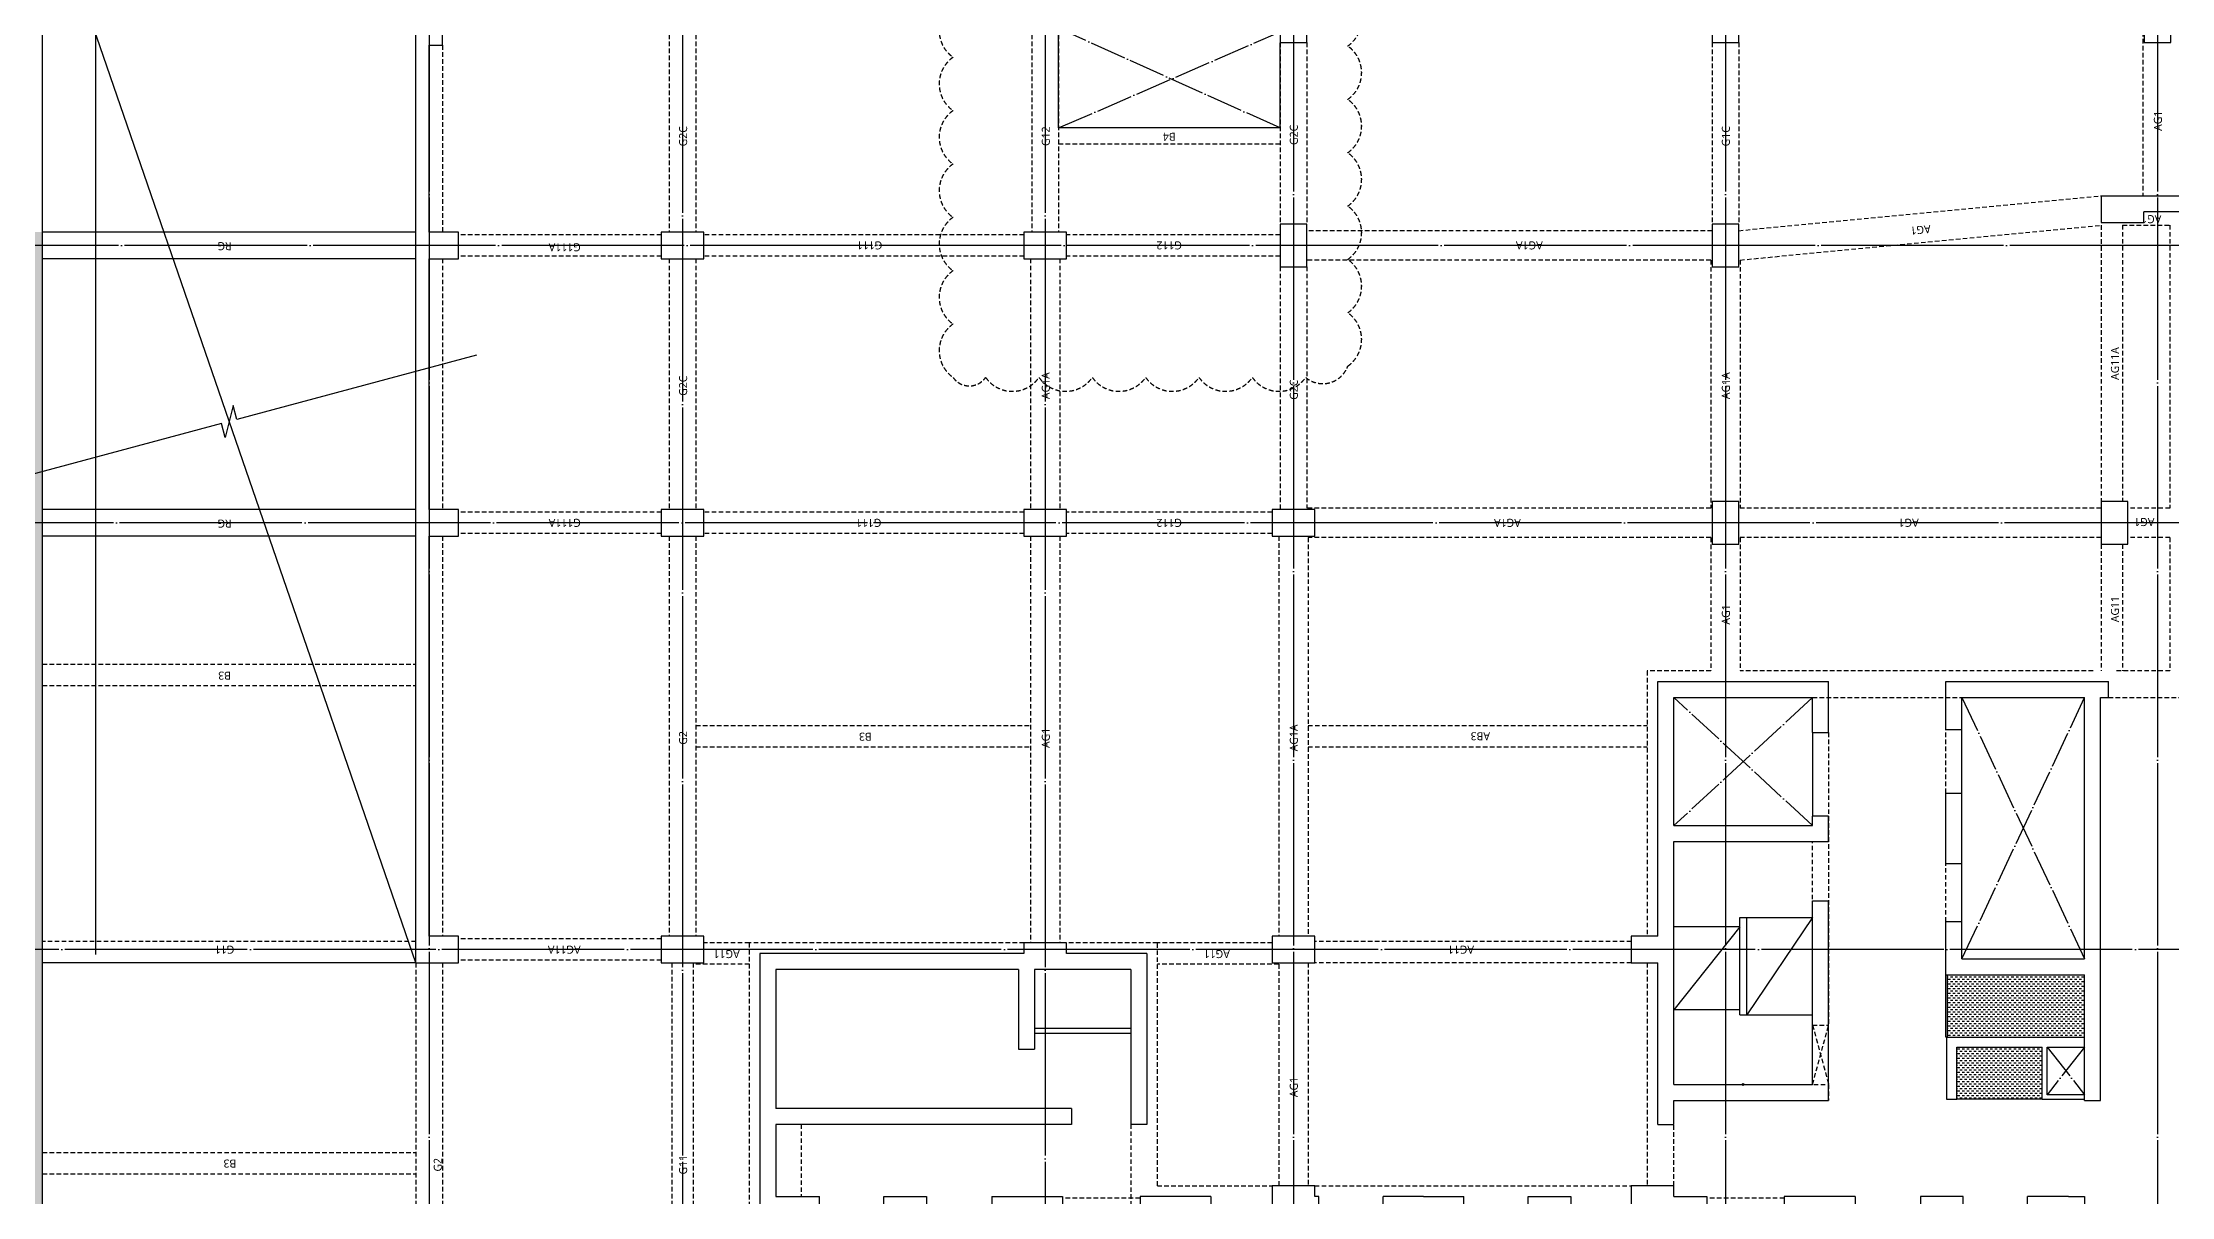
# Model space of a CAD drawing. Header units: millimetres. Extents: x 317501 to 2277231, y -321722 to 1186893.
# Drawn here: x 2014554 to 2054466, y -91573 to -69948 of the extents above; entities that cross this region are included whole.
import ezdxf
from ezdxf.enums import TextEntityAlignment as Align

# ---------------------------------------------------------------- set-up
doc = ezdxf.new("R2010")
doc.units = ezdxf.units.MM
doc.header["$LTSCALE"] = 57
for name, pattern in [('XS-지하주차장$0$CEN', [62, 60, -1, 0, -1]), ('XS-지하주차장$0$DDOT', [14, 12, -1, 0, -1]), ('XS-지하주차장$0$HID', [2.3, 1.5, -0.8])]:
    doc.linetypes.add(name, pattern=pattern)
for name, color, linetype in [('254', 254, 'Continuous'), ('LEADER', 7, 'Continuous'), ('XS-지하주차장$0$AWG', 5, 'XS-지하주차장$0$HID'), ('XS-지하주차장$0$B', 9, 'XS-지하주차장$0$HID'), ('XS-지하주차장$0$BEAM', 6, 'XS-지하주차장$0$HID'), ('XS-지하주차장$0$CEN-P', 14, 'XS-지하주차장$0$CEN'), ('XS-지하주차장$0$COL', 2, 'Continuous'), ('XS-지하주차장$0$DA', 7, 'XS-지하주차장$0$HID'), ('XS-지하주차장$0$DASH', 8, 'Continuous'), ('XS-지하주차장$0$EL7', 7, 'Continuous'), ('XS-지하주차장$0$FP-CORE', 8, 'Continuous'), ('XS-지하주차장$0$G', 4, 'XS-지하주차장$0$HID'), ('XS-지하주차장$0$OPEN', 9, 'XS-지하주차장$0$DDOT'), ('XS-지하주차장$0$RAMP', 7, 'Continuous'), ('XS-지하주차장$0$STEEL', 9, 'Continuous'), ('XS-지하주차장$0$W1', 2, 'Continuous'), ('XS-지하주차장$0$W1-H', 11, 'XS-지하주차장$0$HID'), ('XS-지하주차장$0$W2', 9, 'Continuous'), ('XS-지하주차장$0$WG', 6, 'XS-지하주차장$0$HID')]:
    doc.layers.add(name, color=color, linetype=linetype)
for name, color, linetype, plot in [('XS-지하주차장$0$0106', 3, 'XS-지하주차장$0$HID', False), ('XS-지하주차장$0$B-TEXT', 7, 'Continuous', False), ('XS-지하주차장$0$DEFPOINT', 144, 'Continuous', False), ('XS-지하주차장$0$G-TEXT', 3, 'Continuous', False), ('XS-지하주차장$0$PD', 145, 'XS-지하주차장$0$HID', False)]:
    doc.layers.add(name, color=color, linetype=linetype, plot=plot)
doc.styles.add('XS-지하주차장$0$맑은 고딕', font='malgun.ttf')
doc.styles.add('XS-지하주차장$0$맑은고딕', font='malgun.ttf')

# ---------------------------------------------------------------- blocks, each defined once
blk = doc.blocks.new('XS-지하주차장$0$B2-W')
at = {"layer": 'XS-지하주차장$0$W1-H'}
for p, q in [((25700, 106210), (25700, 105410)), ((25700, 106210), (51600, 106210)), ((26200, 105410), (26200, 105960)), ((26200, 105960), (33700, 105960)), ((33700, 105960), (33700, 105410)), ((34200, 105410), (34200, 105960)), ((34200, 105960), (38900, 105960)), ((38900, 105960), (38900, 105410)), ((39400, 105960), (42900, 105960)), ((39400, 105410), (39400, 105960)), ((42900, 105960), (42900, 105710)), ((25700, 105410), (26200, 105410)), ((33700, 105410), (34200, 105410)), ((38900, 105410), (39400, 105410)), ((42900, 105710), (43700, 105710)), ((26200, 101610), (25700, 101610)), ((25700, 101610), (25700, 100810)), ((26200, 100810), (26200, 101610)), ((34200, 101610), (33700, 101610)), ((33700, 101610), (33700, 100810)), ((34200, 100810), (34200, 101610)), ((39400, 101610), (38900, 101610)), ((38900, 101610), (38900, 100810)), ((39400, 100810), (39400, 101610)), ((25700, 100810), (26200, 100810)), ((33700, 100810), (34200, 100810)), ((38900, 100810), (39400, 100810)), ((25875, 99760), (12400, 99760)), ((22675, 99460), (21325, 99460)), ((22675, 93920), (22675, 99460)), ((22975, 93920), (22975, 99460)), ((25575, 99460), (22975, 99460)), ((25575, 94910), (25575, 99460)), ((25875, 94810), (25875, 99760)), ((25575, 94910), (24085, 94910)), ((24085, 94910), (24085, 94610)), ((25575, 94610), (24085, 94610)), ((25575, 92810), (25575, 94610)), ((26075, 94810), (25875, 94810)), ((26075, 94010), (26075, 94810)), ((34200, 94810), (33700, 94810)), ((33700, 94810), (33700, 94010)), ((34200, 94010), (34200, 94810)), ((39400, 94810), (38900, 94810)), ((38900, 94810), (38900, 94010)), ((39400, 94010), (39400, 94810)), ((22975, 93920), (22675, 93920)), ((25875, 92510), (25875, 94010)), ((25875, 94010), (26075, 94010)), ((33700, 94010), (34200, 94010)), ((38900, 94010), (39400, 94010)), ((25575, 92810), (22675, 92810)), ((22675, 92510), (22675, 92810)), ((25875, 92510), (22675, 92510)), ((21525, 90160), (21025, 90160)), ((21525, 89360), (21525, 90160)), ((26200, 90160), (25700, 90160)), ((25700, 90160), (25700, 89360)), ((26200, 89360), (26200, 90160)), ((34200, 90160), (33700, 90160)), ((33700, 90160), (33700, 89360)), ((34200, 89360), (34200, 90160)), ((38750, 90010), (38750, 89510)), ((39550, 90010), (38750, 90010)), ((39550, 89510), (39550, 90010)), ((38750, 89510), (39550, 89510)), ((21325, 89360), (21525, 89360)), ((25700, 89360), (26200, 89360)), ((33700, 89360), (34200, 89360)), ((21525, 83425), (21025, 83425)), ((21525, 82625), (21525, 83425)), ((26200, 83425), (25700, 83425)), ((25700, 83425), (25700, 82925)), ((26200, 82925), (26200, 83425)), ((21325, 82625), (21525, 82625)), ((22675, 82925), (22675, 82625)), ((22675, 82925), (25700, 82925)), ((22675, 82625), (23125, 82625)), ((23125, 82625), (23125, 79725)), ((23425, 82625), (27975, 82625)), ((23425, 82625), (23425, 79725)), ((26200, 82925), (30975, 82925)), ((27975, 82625), (27975, 80025)), ((28275, 82625), (30675, 82625)), ((28275, 82625), (28275, 80025)), ((30675, 82625), (30675, 80025)), ((30975, 82925), (30975, 79725)), ((33550, 81910), (33550, 81410)), ((34350, 81910), (33550, 81910)), ((34350, 81410), (34350, 81910)), ((38750, 81910), (38750, 81410)), ((39550, 81910), (38750, 81910)), ((39550, 81410), (39550, 81910)), ((33550, 81410), (34350, 81410)), ((38750, 81410), (39550, 81410)), ((24535, 80025), (27975, 80025)), ((24535, 80025), (24535, 79725)), ((28275, 80025), (28450, 80025)), ((28450, 79725), (28450, 80025)), ((30020, 80025), (30675, 80025)), ((30020, 80025), (30020, 79725)), ((23425, 79725), (23125, 79725)), ((28450, 79725), (24535, 79725)), ((27975, 79725), (28450, 79725)), ((30020, 79725), (30975, 79725)), ((25475, 77525), (25475, 74925)), ((25475, 77525), (26475, 77525)), ((26475, 77525), (26475, 77225)), ((27565, 77525), (28885, 77525)), ((27565, 77525), (27565, 77225)), ((28885, 77525), (28885, 77225)), ((30075, 77525), (30975, 77525)), ((30075, 77525), (30075, 77225)), ((30975, 77525), (30975, 74475)), ((25775, 77225), (25775, 74925)), ((25775, 77225), (26475, 77225)), ((27565, 77225), (28885, 77225)), ((30075, 77225), (30675, 77225)), ((30675, 77225), (30675, 74925)), ((23125, 74925), (23125, 74625)), ((23125, 74925), (25475, 74925)), ((25775, 74925), (30675, 74925)), ((23125, 74625), (30675, 74625)), ((30675, 74625), (30675, 74475)), ((30675, 74475), (30975, 74475)), ((33550, 74615), (33550, 74115)), ((34350, 74615), (33550, 74615)), ((34350, 74115), (34350, 74615)), ((40080, 74615), (39580, 74615)), ((39580, 74615), (39580, 73815)), ((40080, 74615), (40080, 63700)), ((33550, 74115), (34350, 74115)), ((39580, 73815), (39780, 73815)), ((39780, 73125), (39780, 73815))]:
    blk.add_line(p, q, dxfattribs=at)
blk = doc.blocks.new('XS-지하주차장$0$B1-2')
at = {"layer": 'XS-지하주차장$0$DASH'}
h = blk.add_hatch(dxfattribs=at)
h.set_pattern_fill('DASH', color=256, scale=350, angle=180, style=0)
h.set_pattern_definition([(2e-15, (-357891.64, 9798.91), (43.75, 43.75), [43.75, -43.75])])
h.paths.add_polyline_path([(22265, 13075), (24835, 13075), (24835, 11910), (22265, 11910)])
h = blk.add_hatch(dxfattribs=at)
h.set_pattern_fill('DASH', color=256, scale=350, angle=180, style=0)
h.set_pattern_definition([(2e-15, (-357891.64, 8753.91), (43.75, 43.75), [43.75, -43.75])])
h.paths.add_polyline_path([(22440, 11720), (24040, 11720), (24040, 10755), (22440, 10755)])
blk.add_line((22440, 10755), (24040, 10755), dxfattribs=at)
at = {"layer": 'XS-지하주차장$0$DEFPOINT', "color": 1}
for p, q in [((18460, 11025), (18410, 11025)), ((18435, 11000), (18435, 11050))]:
    blk.add_line(p, q, dxfattribs=at)
at = {"layer": 'XS-지하주차장$0$EL7'}
for p, q in [((19735, 17620), (19735, 16050)), ((22535, 16485), (22535, 17675)), ((22535, 14075), (22535, 15165))]:
    blk.add_line(p, q, dxfattribs=at)
at = {"layer": 'XS-지하주차장$0$FP-CORE'}
for p, q in [((18368, 13980), (17135, 13980)), ((18368, 13980), (17135, 12420)), ((18368, 14150), (19735, 14150)), ((18368, 12330), (18368, 14150)), ((18503, 12330), (18503, 14150)), ((19735, 14150), (18503, 12330)), ((18365, 12420), (17135, 12420)), ((18368, 12330), (19735, 12330))]:
    blk.add_line(p, q, dxfattribs=at)
at = {"layer": 'XS-지하주차장$0$OPEN'}
for p, q in [((19735, 15875), (17135, 18275)), ((19735, 18275), (17135, 15875)), ((22535, 13375), (24835, 18275)), ((22535, 18275), (24835, 13375)), ((24130, 11720), (24835, 10830)), ((24835, 11720), (24130, 10830))]:
    blk.add_line(p, q, dxfattribs=at)
at = {"layer": 'XS-지하주차장$0$PD'}
for p, q in [((29485, 27380), (29485, 26785)), ((29485, 26785), (31130, 26785)), ((26665, 19805), (26665, 21355)), ((29485, 14375), (31130, 14375)), ((29485, 13965), (29485, 14375)), ((29485, 13715), (29485, 13305)), ((29485, 13305), (31130, 13305)), ((770, 10275), (770, 8925)), ((7125, 8895), (5675, 8895)), ((19205, 8895), (17755, 8895)), ((26665, 6325), (26665, 7875)), ((300, 6275), (1495, 6275)), ((1495, 6275), (1495, 5765)), ((12315, 6275), (11305, 6275)), ((11305, 6275), (11305, 5765)), ((12565, 6275), (13575, 6275)), ((13575, 6275), (13575, 5765)), ((24535, 6275), (23385, 6275)), ((23385, 6275), (23385, 5765)), ((300, 5765), (1495, 5765)), ((12315, 5765), (11305, 5765)), ((12565, 5765), (13575, 5765)), ((24535, 5765), (23385, 5765)), ((29485, 895), (31130, 895)), ((29485, 300), (29485, 895))]:
    blk.add_line(p, q, dxfattribs=at)
at = {"layer": 'XS-지하주차장$0$STEEL'}
for p, q in [((22235, 11910), (22235, 13075)), ((22265, 11910), (22265, 13075)), ((22265, 11910), (22235, 11910))]:
    blk.add_line(p, q, dxfattribs=at)
at = {"layer": 'XS-지하주차장$0$W1'}
for p, q in [((25145, 27680), (36060, 27680)), ((36060, 27680), (36060, 27380)), ((26635, 27380), (25945, 27380)), ((26635, 27380), (26635, 26565)), ((26935, 27380), (26935, 26565)), ((26935, 27380), (31130, 27380)), ((31130, 27380), (31130, 24200)), ((31380, 27380), (31380, 24200)), ((31380, 27380), (34475, 27380)), ((34475, 27380), (34475, 26080)), ((34775, 27380), (34775, 26700)), ((34775, 27380), (36060, 27380)), ((26935, 26565), (26635, 26565)), ((34775, 26080), (34475, 26080)), ((34775, 26200), (34775, 26080)), ((26935, 25055), (26635, 25055)), ((26635, 25055), (26635, 24255)), ((26935, 25055), (26935, 24255)), ((27635, 24450), (28465, 24450)), ((27635, 24450), (27635, 24200)), ((28465, 24450), (28465, 24200)), ((33775, 24450), (32240, 24450)), ((32240, 24450), (32240, 24200)), ((33775, 24450), (33775, 24200)), ((34475, 24570), (34475, 24170)), ((34775, 24570), (34475, 24570)), ((34775, 24570), (34775, 24170)), ((26635, 24255), (26935, 24255)), ((27635, 24200), (28465, 24200)), ((31380, 24200), (31130, 24200)), ((33775, 24200), (32240, 24200)), ((34775, 24170), (34475, 24170)), ((26635, 23035), (26935, 23035)), ((26635, 23035), (26635, 21355)), ((26935, 23035), (26935, 21655)), ((34475, 22060), (34475, 20705)), ((34775, 22060), (34475, 22060)), ((34775, 22060), (34775, 21800)), ((26935, 21655), (28095, 21655)), ((28095, 21655), (28095, 20705)), ((26635, 21355), (27795, 21355)), ((27795, 21355), (27795, 20580)), ((34775, 21300), (34775, 20705)), ((27795, 19805), (27795, 20580)), ((30130, 20705), (28095, 20705)), ((28095, 19505), (28095, 20455)), ((30130, 20455), (28095, 20455)), ((30130, 20455), (30130, 20705)), ((34475, 20705), (31130, 20705)), ((31130, 20455), (31130, 20705)), ((34475, 20455), (31130, 20455)), ((34475, 19100), (34475, 20455)), ((34775, 20705), (36060, 20705)), ((34775, 19100), (34775, 20455)), ((34775, 20455), (36060, 20455)), ((36060, 20455), (36060, 20705)), ((26635, 18125), (26635, 19805)), ((26635, 19805), (27795, 19805)), ((26935, 18125), (26935, 19505)), ((26935, 19505), (28095, 19505)), ((34775, 19100), (34475, 19100)), ((16835, 13800), (16835, 18575)), ((16835, 18575), (20035, 18575)), ((20035, 17620), (20035, 18575)), ((22235, 18575), (25285, 18575)), ((22235, 17675), (22235, 18575)), ((25285, 18275), (25285, 18575)), ((17135, 15875), (17135, 18275)), ((17135, 18275), (19735, 18275)), ((19735, 17620), (19735, 18275)), ((22535, 18275), (24835, 18275)), ((22535, 17675), (22535, 18275)), ((24835, 13375), (24835, 18275)), ((25135, 10725), (25135, 18275)), ((25135, 18275), (25285, 18275)), ((26635, 18125), (26935, 18125)), ((19735, 17620), (20035, 17620)), ((22235, 17675), (22535, 17675)), ((26635, 16905), (26935, 16905)), ((26635, 16105), (26635, 16905)), ((26935, 16105), (26935, 16905)), ((27635, 16960), (28465, 16960)), ((27635, 16710), (27635, 16960)), ((28465, 16710), (28465, 16960)), ((31130, 13840), (31130, 16960)), ((31380, 16960), (31130, 16960)), ((31380, 13965), (31380, 16960)), ((33775, 16960), (32240, 16960)), ((32240, 16710), (32240, 16960)), ((33775, 16710), (33775, 16960)), ((34475, 16590), (34475, 16990)), ((34775, 16990), (34475, 16990)), ((34775, 16590), (34775, 16990)), ((22235, 15165), (22235, 16485)), ((22235, 16485), (22535, 16485)), ((22535, 15165), (22535, 16485)), ((27635, 16710), (28465, 16710)), ((33775, 16710), (32240, 16710)), ((34775, 16590), (34475, 16590)), ((19735, 15875), (19735, 16050)), ((20035, 16050), (19735, 16050)), ((20035, 15575), (20035, 16050)), ((26935, 16105), (26635, 16105)), ((17135, 15875), (19735, 15875)), ((17135, 11025), (17135, 15575)), ((17135, 15575), (20035, 15575)), ((22235, 15165), (22535, 15165)), ((34775, 15080), (34475, 15080)), ((34475, 13965), (34475, 15080)), ((34775, 13965), (34775, 15080)), ((19735, 11025), (19735, 14465)), ((19735, 14465), (20035, 14465)), ((20035, 10725), (20035, 14465)), ((26935, 14595), (26635, 14595)), ((26635, 13840), (26635, 14595)), ((26935, 13965), (26935, 14595)), ((22235, 13075), (22235, 14075)), ((22235, 14075), (22535, 14075)), ((22535, 13375), (22535, 14075)), ((26635, 13840), (26635, 13085)), ((30130, 13965), (26935, 13965)), ((30130, 13715), (26935, 13715)), ((26935, 13715), (26935, 13085)), ((30130, 13715), (30130, 13965)), ((31130, 13840), (31130, 10720)), ((34475, 13965), (31380, 13965)), ((34475, 13715), (31380, 13715)), ((31380, 13715), (31380, 10720)), ((34475, 13715), (34475, 12600)), ((34775, 13965), (36060, 13965)), ((35275, 13715), (36060, 13715)), ((36060, 13715), (36060, 13965)), ((0, 13475), (0, 0)), ((4950, 13475), (0, 13475)), ((300, 13175), (300, 10575)), ((4850, 13175), (300, 13175)), ((4850, 13175), (4850, 11685)), ((6950, 13175), (5150, 13175)), ((5150, 13175), (5150, 11685)), ((7250, 13475), (5750, 13475)), ((6950, 13175), (6950, 10275)), ((7250, 13475), (7250, 10275)), ((16835, 10275), (16835, 13300)), ((22535, 13375), (24835, 13375)), ((34775, 13465), (34775, 12600)), ((22235, 13075), (24835, 13075)), ((24835, 10725), (24835, 13075)), ((26935, 13085), (26635, 13085)), ((34775, 12600), (34475, 12600)), ((4850, 11685), (5150, 11685)), ((26935, 11575), (26635, 11575)), ((26635, 11575), (26635, 10775)), ((26935, 11575), (26935, 10775)), ((17135, 11025), (19735, 11025)), ((27635, 10970), (28465, 10970)), ((27635, 10970), (27635, 10720)), ((28465, 10970), (28465, 10720)), ((33775, 10970), (32240, 10970)), ((32240, 10970), (32240, 10720)), ((33775, 10970), (33775, 10720)), ((34475, 11090), (34475, 10690)), ((34775, 11090), (34475, 11090)), ((34775, 11090), (34775, 10690)), ((5840, 10575), (300, 10575)), ((5840, 10575), (5840, 10275)), ((17135, 10275), (17135, 10725)), ((17135, 10725), (20035, 10725)), ((24835, 10725), (25135, 10725)), ((26635, 10775), (26935, 10775)), ((27635, 10720), (28465, 10720)), ((31380, 10720), (31130, 10720)), ((33775, 10720), (32240, 10720)), ((34775, 10690), (34475, 10690)), ((5840, 10275), (300, 10275)), ((300, 10275), (300, 8925)), ((7250, 10275), (6950, 10275)), ((16835, 10275), (17135, 10275)), ((26635, 9555), (26935, 9555)), ((26635, 9555), (26635, 7875)), ((26935, 9555), (26935, 8175)), ((300, 8925), (1115, 8925)), ((1115, 8625), (1115, 8925)), ((2325, 8625), (2325, 8925)), ((2325, 8925), (3125, 8925)), ((3125, 8925), (3125, 8625)), ((4345, 8925), (4345, 8625)), ((4345, 8925), (5675, 8925)), ((5675, 8925), (5675, 7505)), ((8455, 8925), (7125, 8925)), ((7125, 8925), (7125, 7505)), ((8455, 8925), (8455, 8625)), ((10475, 8925), (10400, 8925)), ((10475, 8625), (10475, 8925)), ((11685, 8625), (11685, 8925)), ((12440, 8925), (11685, 8925)), ((12440, 8925), (13195, 8925)), ((13195, 8625), (13195, 8925)), ((14405, 8625), (14405, 8925)), ((14405, 8925), (15205, 8925)), ((15205, 8925), (15205, 8625)), ((17135, 8925), (17755, 8925)), ((17755, 8925), (17755, 7505)), ((20535, 8925), (19205, 8925)), ((19205, 8925), (19205, 7505)), ((20535, 8925), (20535, 8625)), ((21755, 8925), (21755, 8625)), ((22555, 8925), (21755, 8925)), ((22555, 8625), (22555, 8925)), ((23765, 8625), (23765, 8925)), ((24535, 8925), (23765, 8925)), ((24535, 8925), (24835, 8925)), ((24835, 8925), (24835, 0)), ((300, 8625), (1115, 8625)), ((300, 8625), (300, 4630)), ((2325, 8625), (3125, 8625)), ((4345, 8625), (5375, 8625)), ((5375, 8625), (5375, 7205)), ((8455, 8625), (7425, 8625)), ((7425, 8625), (7425, 7205)), ((10475, 8625), (9600, 8625)), ((12315, 8625), (11685, 8625)), ((12315, 5630), (12315, 8625)), ((12565, 5630), (12565, 8625)), ((12565, 8625), (13195, 8625)), ((14405, 8625), (15205, 8625)), ((16425, 8625), (17455, 8625)), ((17455, 8625), (17455, 7205)), ((20535, 8625), (19505, 8625)), ((19505, 8625), (19505, 7205)), ((22555, 8625), (21755, 8625)), ((24535, 8625), (23765, 8625)), ((24535, 8625), (24535, 4630)), ((34475, 8580), (34475, 7225)), ((34775, 8580), (34475, 8580)), ((34775, 8580), (34775, 7225)), ((26935, 8175), (28095, 8175)), ((28095, 8175), (28095, 7225)), ((2930, 7925), (2930, 7295)), ((2930, 7925), (3180, 7925)), ((3180, 7925), (3180, 7295)), ((9620, 7925), (9620, 7295)), ((9870, 7925), (9620, 7925)), ((9870, 7925), (9870, 7295)), ((15010, 7925), (15010, 7295)), ((15010, 7925), (15260, 7925)), ((15260, 7925), (15260, 7295)), ((21700, 7925), (21700, 7295)), ((21950, 7925), (21700, 7925)), ((21950, 7925), (21950, 7295)), ((26635, 7875), (27795, 7875)), ((27795, 7875), (27795, 7100)), ((2930, 7295), (3180, 7295)), ((5375, 7205), (6275, 7205)), ((5675, 7505), (6400, 7505)), ((6275, 2285), (6275, 7205)), ((7125, 7505), (6400, 7505)), ((6525, 2285), (6525, 7205)), ((7425, 7205), (6525, 7205)), ((9870, 7295), (9620, 7295)), ((15010, 7295), (15260, 7295)), ((17455, 7205), (18355, 7205)), ((17755, 7505), (18480, 7505)), ((18355, 5630), (18355, 7205)), ((19205, 7505), (18480, 7505)), ((19505, 7205), (18605, 7205)), ((18605, 5630), (18605, 7205)), ((21950, 7295), (21700, 7295)), ((34475, 7225), (28095, 7225)), ((34775, 7225), (36060, 7225)), ((36060, 6975), (36060, 7225)), ((27795, 6325), (27795, 7100)), ((34475, 6975), (28095, 6975)), ((28095, 6025), (28095, 6975)), ((34475, 5620), (34475, 6975)), ((34775, 5800), (34775, 6975)), ((34775, 6975), (36060, 6975)), ((26635, 4645), (26635, 6325)), ((26635, 6325), (27795, 6325)), ((26935, 4645), (26935, 6025)), ((26935, 6025), (28095, 6025)), ((12565, 5630), (12315, 5630)), ((18605, 5630), (18355, 5630)), ((300, 4630), (3180, 4630)), ((3180, 4380), (3180, 4630)), ((12440, 4630), (9620, 4630)), ((9620, 4380), (9620, 4630)), ((12440, 4630), (15260, 4630)), ((15260, 4380), (15260, 4630)), ((18355, 2285), (18355, 4630)), ((18605, 4630), (18355, 4630)), ((18605, 2285), (18605, 4630)), ((24535, 4630), (21700, 4630)), ((21700, 4380), (21700, 4630)), ((26635, 4645), (26935, 4645)), ((300, 4380), (3180, 4380)), ((300, 4380), (300, 2285)), ((12315, 4380), (9620, 4380)), ((12315, 2285), (12315, 4380)), ((12565, 2285), (12565, 4380)), ((12565, 4380), (15260, 4380)), ((24535, 4380), (21700, 4380)), ((24535, 4380), (24535, 2285)), ((2930, 2285), (2930, 3520)), ((2930, 3520), (3180, 3520)), ((3180, 2285), (3180, 3520)), ((9620, 2285), (9620, 3520)), ((9870, 3520), (9620, 3520)), ((9870, 2285), (9870, 3520)), ((15010, 2285), (15010, 3520)), ((15010, 3520), (15260, 3520)), ((15260, 2285), (15260, 3520)), ((21700, 2285), (21700, 3520)), ((21950, 3520), (21700, 3520)), ((21950, 2285), (21950, 3520)), ((26635, 3425), (26935, 3425)), ((26635, 2625), (26635, 3425)), ((26935, 2625), (26935, 3425)), ((27635, 3480), (28465, 3480)), ((27635, 3230), (27635, 3480)), ((27635, 3230), (28465, 3230)), ((28465, 3230), (28465, 3480)), ((31130, 300), (31130, 3480)), ((31380, 3480), (31130, 3480)), ((31380, 300), (31380, 3480)), ((33775, 3480), (32240, 3480)), ((32240, 3230), (32240, 3480)), ((33775, 3230), (32240, 3230)), ((33775, 3230), (33775, 3480)), ((34475, 3110), (34475, 3510)), ((34775, 3510), (34475, 3510)), ((34775, 3110), (34775, 3510)), ((34775, 3110), (34475, 3110)), ((26935, 2625), (26635, 2625)), ((300, 2285), (1000, 2285)), ((1000, 1285), (1000, 2285)), ((2930, 2285), (3180, 2285)), ((5900, 2285), (6275, 2285)), ((5900, 2285), (5900, 1285)), ((6525, 2285), (6900, 2285)), ((6900, 1285), (6900, 2285)), ((9870, 2285), (9620, 2285)), ((11940, 1285), (11940, 2285)), ((12315, 2285), (11940, 2285)), ((12565, 2285), (12940, 2285)), ((12940, 1285), (12940, 2285)), ((15010, 2285), (15260, 2285)), ((17980, 2285), (18355, 2285)), ((17980, 2285), (17980, 1285)), ((18605, 2285), (18980, 2285)), ((18980, 1285), (18980, 2285)), ((21950, 2285), (21700, 2285)), ((23835, 1285), (23835, 2285)), ((24535, 2285), (23835, 2285)), ((34775, 1600), (34475, 1600)), ((34475, 300), (34475, 1600)), ((34775, 800), (34775, 1600)), ((300, 1285), (1000, 1285)), ((300, 1285), (300, 0)), ((5900, 1285), (6275, 1285)), ((6275, 1285), (6275, 0)), ((6525, 1285), (6525, 0)), ((6525, 1285), (6900, 1285)), ((12315, 1285), (11940, 1285)), ((12315, 1285), (12315, 0)), ((12565, 1285), (12940, 1285)), ((12565, 1285), (12565, 0)), ((17980, 1285), (18355, 1285)), ((18355, 1285), (18355, 800)), ((18605, 1285), (18605, 0)), ((18605, 1285), (18980, 1285)), ((24535, 1285), (23835, 1285)), ((24535, 0), (24535, 1285)), ((26935, 1115), (26635, 1115)), ((26635, 800), (26635, 1115)), ((26935, 300), (26935, 1115)), ((0, 0), (300, 0)), ((26935, 300), (31130, 300)), ((31380, 300), (34475, 300)), ((34975, 300), (36060, 300)), ((36060, 0), (36060, 300)), ((6275, 0), (6525, 0)), ((12565, 0), (12315, 0)), ((24835, 0), (24535, 0)), ((26635, 0), (36060, 0))]:
    blk.add_line(p, q, dxfattribs=at)
at = {"layer": 'XS-지하주차장$0$W2'}
for p, q in [((6950, 12070), (5150, 12070)), ((6950, 11980), (5150, 11980)), ((22250, 11910), (24835, 11910)), ((22250, 10740), (22250, 11910)), ((22440, 11720), (24040, 11720)), ((22440, 10740), (22440, 11720)), ((24040, 10740), (24040, 11720)), ((24130, 11720), (24835, 11720)), ((24130, 10830), (24130, 11720)), ((24835, 10830), (24130, 10830)), ((22440, 10740), (22250, 10740)), ((24835, 10740), (24040, 10740))]:
    blk.add_line(p, q, dxfattribs=at)
at = {"layer": 'XS-지하주차장$0$DEFPOINT', "color": 2, "style": 'XS-지하주차장$0$맑은고딕', "width": 0.8}
for p in [(650, 1385), (6400, 1385), (12440, 1385), (18480, 1385), (24185, 1385)]:
    blk.add_text('1000X1000', height=50, dxfattribs=at).set_placement(p, align=Align.MIDDLE_CENTER)

msp = doc.modelspace()

# ---------------------------------------------------------------- hatches: boundary and pattern name
at = {"layer": '254'}
h = msp.add_hatch(color=256, dxfattribs=at)
h.dxf.hatch_style = 1
h.paths.add_polyline_path([(2014553.6, -73498.4), (2014553.6, -113598.4), (2010367, -113598.4), (2008474, -117408.6), (2003996.2, -115183.9), (2004783.9, -113598.4), (1998653.6, -113598.4), (1998653.6, -73498.4)])

# ---------------------------------------------------------------- linework, layer by layer
at = {"layer": 'LEADER', "color": 0}
msp.add_lwpolyline([(2015553.6, -87042.2), (2015553.6, -62383.4), (2014553.6, -61798.4)], dxfattribs=at)
at = {"layer": 'XS-지하주차장$0$0106'}
msp.add_lwpolyline([(2039024.2, -69012.9, -0.5205671), (2039024.2, -70012.9, -0.5205671), (2039024.2, -71012.9, -0.5205671), (2039024.2, -72012.9, -0.5205671), (2039024.2, -73012.9, -0.5205671), (2039024.2, -74012.9, -0.5205671), (2039024.2, -75012.9, -0.5205671), (2039024.2, -76012.9, -0.5205671), (2038235, -76223.6, -0.5205671), (2037235, -76223.6, -0.5205671), (2036235, -76223.6, -0.5205671), (2035235, -76223.6, -0.5205671), (2034235, -76223.6, -0.5205671), (2033235, -76223.6, -0.5205671), (2032235, -76223.6, -0.5205671), (2031623.6, -76223.6, -0.5205671), (2031623.6, -75223.6, -0.5205671), (2031623.6, -74223.6, -0.5205671), (2031623.6, -73223.6, -0.5205671), (2031623.6, -72223.6, -0.5205671), (2031623.6, -71223.6, -0.5205671), (2031623.6, -70223.6, -0.5205671), (2031623.6, -69223.6, -0.5205671)], format="xyb", dxfattribs=at)
at = {"layer": 'XS-지하주차장$0$AWG'}
for p, q in [((2054438.6, -73368.4), (2054438.6, -78673.4)), ((2054438.6, -79223.4), (2054438.6, -81723.4)), ((2045828.6, -81723.4), (2044638.6, -81723.4)), ((2044638.6, -81723.4), (2044638.6, -86698.4)), ((2052998.6, -81723.4), (2046378.6, -81723.4)), ((2054438.6, -81723.4), (2053398.6, -81723.4)), ((2047738.6, -82223.4), (2050538.6, -82223.4)), ((2053288.6, -82223.4), (2054638.6, -82223.4)), ((2032953.6, -86823.4), (2027803.6, -86823.4)), ((2027803.6, -86823.4), (2027803.6, -94748.4)), ((2035453.6, -86823.4), (2033753.6, -86823.4)), ((2035453.6, -91373.4), (2035453.6, -86823.4)), ((2044638.6, -87198.4), (2044638.6, -91373.4)), ((2045138.6, -91373.4), (2045138.6, -90073.4)), ((2034953.6, -90223.4), (2034953.6, -91873.4)), ((2035453.6, -91373.4), (2037603.6, -91373.4)), ((2038403.6, -91373.4), (2044338.6, -91373.4))]:
    msp.add_line(p, q, dxfattribs=at)
at = {"layer": 'XS-지하주차장$0$AWG', "color": 6, "linetype": 'ByBlock'}
for p, q in [((2021553.6, -73498.4), (2014553.6, -73498.4)), ((2021553.6, -73998.4), (2014553.6, -73998.4)), ((2021553.6, -78698.4), (2014553.6, -78698.4)), ((2021553.6, -79198.4), (2014553.6, -79198.4))]:
    msp.add_line(p, q, dxfattribs=at)
at = {"layer": 'XS-지하주차장$0$B'}
for p, q in [((2033603.6, -71848.4), (2037753.6, -71848.4)), ((2014553.6, -81598.4), (2021553.6, -81598.4)), ((2014553.6, -81998.4), (2021553.6, -81998.4)), ((2026803.6, -82748.4), (2033078.6, -82748.4)), ((2038278.6, -82748.4), (2044638.6, -82748.4)), ((2026803.6, -83148.4), (2033078.6, -83148.4)), ((2038278.6, -83148.4), (2044638.6, -83148.4)), ((2014553.6, -90748.4), (2021553.6, -90748.4)), ((2014553.6, -91148.4), (2021553.6, -91148.4))]:
    msp.add_line(p, q, dxfattribs=at)
at = {"layer": 'XS-지하주차장$0$BEAM'}
for p, q in [((2048038.6, -82878.4), (2048038.6, -84448.4)), ((2050238.6, -84013.4), (2050238.6, -82823.4)), ((2050238.6, -86423.4), (2050238.6, -85333.4)), ((2047738.6, -88363.4), (2048038.6, -89473.4)), ((2047738.6, -89473.4), (2048038.6, -88363.4))]:
    msp.add_line(p, q, dxfattribs=at)
at = {"layer": 'XS-지하주차장$0$CEN-P'}
for p, q in [((2021803.6, 75581.6), (2021803.6, -148398.4)), ((2038003.6, 75581.6), (2038003.6, -148398.4)), ((2046103.6, 75581.6), (2046103.6, -148398.4)), ((2054203.6, 75581.6), (2054203.6, -148398.4)), ((2026553.6, -52048.4), (2026553.6, -101748.4)), ((2033353.6, -52048.4), (2033353.6, -91788.4)), ((2054853.6, -73748.4), (1953563.6, -73748.4)), ((2111303.6, -78948.4), (1953563.6, -78948.4)), ((2071403.6, -86948.4), (1953563.6, -86948.4))]:
    msp.add_line(p, q, dxfattribs=at)
at = {"layer": 'XS-지하주차장$0$COL'}
for p, q in [((2014553.6, -113248.4), (2014553.6, -61298.4)), ((2021553.6, -87198.4), (2021553.6, -61298.4)), ((2022053.6, -69998.4), (2022053.6, -69198.4)), ((2021803.6, -69998.4), (2022053.6, -69998.4)), ((2021803.6, -73498.4), (2021803.6, -69998.4)), ((2021803.6, -78698.4), (2021803.6, -73998.4)), ((2022353.6, -78698.4), (2021803.6, -78698.4)), ((2022353.6, -79198.4), (2022353.6, -78698.4)), ((2021803.6, -86698.4), (2021803.6, -79198.4)), ((2021803.6, -79198.4), (2022353.6, -79198.4)), ((2022353.6, -86698.4), (2021803.6, -86698.4)), ((2022353.6, -87198.4), (2022353.6, -86698.4)), ((2032953.6, -86823.4), (2032953.6, -87023.4)), ((2033753.6, -86823.4), (2032953.6, -86823.4)), ((2033753.6, -87023.4), (2033753.6, -86823.4)), ((2044838.6, -86698.4), (2044338.6, -86698.4)), ((2044338.6, -86698.4), (2044338.6, -87198.4)), ((2021553.6, -87198.4), (2022353.6, -87198.4)), ((2044338.6, -87198.4), (2044838.6, -87198.4)), ((2037603.6, -91373.4), (2037603.6, -91873.4)), ((2038403.6, -91373.4), (2037603.6, -91373.4)), ((2038403.6, -91573.4), (2038403.6, -91373.4)), ((2045138.6, -91373.4), (2044338.6, -91373.4)), ((2044338.6, -91373.4), (2044338.6, -91873.4)), ((2045138.6, -91573.4), (2045138.6, -91373.4))]:
    msp.add_line(p, q, dxfattribs=at)
for points in [[(2037753.6, -69948.4), (2038253.6, -69948.4), (2038253.6, -69148.4), (2037753.6, -69148.4)], [(2045853.6, -69948.4), (2046353.6, -69948.4), (2046353.6, -69148.4), (2045853.6, -69148.4)], [(2053953.6, -69948.4), (2054453.6, -69948.4), (2054453.6, -69148.4), (2053953.6, -69148.4)], [(2037753.6, -74148.4), (2038253.6, -74148.4), (2038253.6, -73348.4), (2037753.6, -73348.4)], [(2045853.6, -74148.4), (2046353.6, -74148.4), (2046353.6, -73348.4), (2045853.6, -73348.4)], [(2026153.6, -73498.4), (2026153.6, -73998.4), (2026953.6, -73998.4), (2026953.6, -73498.4)], [(2032953.6, -73498.4), (2032953.6, -73998.4), (2033753.6, -73998.4), (2033753.6, -73498.4)], [(2045853.6, -79348.4), (2046353.6, -79348.4), (2046353.6, -78548.4), (2045853.6, -78548.4)], [(2053148.6, -79348.4), (2053648.6, -79348.4), (2053648.6, -78548.4), (2053148.6, -78548.4)], [(2026153.6, -78698.4), (2026153.6, -79198.4), (2026953.6, -79198.4), (2026953.6, -78698.4)], [(2032953.6, -78698.4), (2032953.6, -79198.4), (2033753.6, -79198.4), (2033753.6, -78698.4)], [(2037603.6, -78698.4), (2037603.6, -79198.4), (2038403.6, -79198.4), (2038403.6, -78698.4)], [(2026153.6, -86698.4), (2026153.6, -87198.4), (2026953.6, -87198.4), (2026953.6, -86698.4)], [(2037603.6, -86698.4), (2037603.6, -87198.4), (2038403.6, -87198.4), (2038403.6, -86698.4)]]:
    msp.add_lwpolyline(points, close=True, dxfattribs=at)
for points in [[(2053148.6, -72818.4), (2053148.6, -73318.4), (2053948.6, -73318.4), (2053948.6, -73118.4)], [(2021803.6, -73998.4), (2022353.6, -73998.4), (2022353.6, -73498.4), (2021803.6, -73498.4)]]:
    msp.add_lwpolyline(points, dxfattribs=at)
at = {"layer": 'XS-지하주차장$0$DA', "linetype": 'Continuous'}
for p, q in [((2033603.6, -71548.4), (2033603.6, -69798.4)), ((2037753.6, -71548.4), (2037753.6, -69950.6)), ((2037753.6, -71548.4), (2033603.6, -71548.4))]:
    msp.add_line(p, q, dxfattribs=at)
at = {"layer": 'XS-지하주차장$0$G'}
for p, q in [((2026303.6, -69798.4), (2026303.6, -73498.4)), ((2026803.6, -69798.4), (2026803.6, -73498.4)), ((2033103.6, -69798.4), (2033103.6, -73498.4)), ((2033603.6, -69798.4), (2033603.6, -73498.4)), ((2053928.6, -69748.4), (2053928.6, -72818.4)), ((2037753.6, -69948.4), (2037753.6, -73348.4)), ((2038253.6, -69948.4), (2038253.6, -73348.4)), ((2045853.6, -69948.4), (2045853.6, -73348.4)), ((2046353.6, -69948.4), (2046353.6, -73348.4)), ((2046353.6, -73473.4), (2053148.6, -72818.4)), ((2046378.6, -74023.5), (2053148.6, -73370.9)), ((2053148.6, -73370.9), (2053148.6, -78548.4)), ((2053548.6, -73368.4), (2053548.6, -78548.4)), ((2053548.6, -73368.4), (2054438.6, -73368.4)), ((2026153.6, -73548.4), (2022353.6, -73548.4)), ((2032953.6, -73548.4), (2026953.6, -73548.4)), ((2037753.6, -73548.4), (2033753.6, -73548.4)), ((2045853.6, -73473.4), (2038253.6, -73473.4)), ((2026153.6, -73948.4), (2022353.6, -73948.4)), ((2026303.6, -73998.4), (2026303.6, -78698.4)), ((2026803.6, -73998.4), (2026803.6, -78698.4)), ((2032953.6, -73948.4), (2026953.6, -73948.4)), ((2033078.6, -73998.4), (2033078.6, -78698.4)), ((2033628.6, -73998.4), (2033628.6, -78698.4)), ((2037753.6, -73948.4), (2033753.6, -73948.4)), ((2037753.6, -74148.4), (2037753.6, -78698.4)), ((2045828.6, -74023.4), (2038253.6, -74023.4)), ((2038253.6, -74148.4), (2038253.6, -78673.4)), ((2045828.6, -74023.4), (2045828.6, -78673.4)), ((2046378.6, -74023.5), (2046378.6, -78673.4)), ((2026153.6, -78748.4), (2022353.6, -78748.4)), ((2032953.6, -78748.4), (2026953.6, -78748.4)), ((2037603.6, -78748.4), (2033753.6, -78748.4)), ((2045828.6, -78673.4), (2038253.6, -78673.4)), ((2053148.6, -78673.4), (2046378.6, -78673.4)), ((2054438.6, -78673.4), (2053648.6, -78673.4)), ((2026153.6, -79148.4), (2022353.6, -79148.4)), ((2026303.6, -79198.4), (2026303.6, -86698.4)), ((2026803.6, -79198.4), (2026803.6, -86698.4)), ((2032953.6, -79148.4), (2026953.6, -79148.4)), ((2033078.6, -79198.4), (2033078.6, -86823.4)), ((2033628.6, -79198.4), (2033628.6, -86823.4)), ((2037603.6, -79148.4), (2033753.6, -79148.4)), ((2037728.6, -79198.4), (2037728.6, -86698.4)), ((2045828.6, -79223.4), (2038278.6, -79223.4)), ((2038278.6, -79223.4), (2038278.6, -86698.4)), ((2045828.6, -79223.4), (2045828.6, -81723.4)), ((2053148.6, -79223.4), (2046378.6, -79223.4)), ((2046378.6, -79223.4), (2046378.6, -81723.4)), ((2053148.6, -79348.4), (2053148.6, -81723.4)), ((2053548.6, -79348.4), (2053548.6, -81723.4)), ((2054438.6, -79223.4), (2053648.6, -79223.4)), ((2021553.6, -86798.4), (2014553.6, -86798.4)), ((2026153.6, -86748.4), (2022353.6, -86748.4)), ((2027803.6, -86823.4), (2026953.6, -86823.4)), ((2037603.6, -86823.4), (2035453.6, -86823.4)), ((2044338.6, -86798.4), (2038403.6, -86798.4)), ((2021553.6, -87198.4), (2021553.6, -94698.4)), ((2022053.6, -87198.4), (2022053.6, -94698.4)), ((2026153.6, -87148.4), (2022353.6, -87148.4)), ((2026353.6, -87198.4), (2026353.6, -94698.4)), ((2026753.6, -87198.4), (2026753.6, -94698.4)), ((2027803.6, -87223.4), (2026753.6, -87223.4)), ((2037728.6, -87223.4), (2035453.6, -87223.4)), ((2037728.6, -87223.4), (2037728.6, -91373.4)), ((2038278.6, -87198.4), (2038278.6, -91373.4)), ((2044338.6, -87198.4), (2038403.6, -87198.4))]:
    msp.add_line(p, q, dxfattribs=at)
at = {"layer": 'XS-지하주차장$0$OPEN'}
for p, q in [((2033603.6, -71548.4), (2037753.6, -69748.4)), ((2037753.6, -71548.4), (2033753.6, -69748.4))]:
    msp.add_line(p, q, dxfattribs=at)
at = {"layer": 'XS-지하주차장$0$RAMP'}
for q in [(2014553.6, -66898.4), (2014553.6, -87198.4)]:
    msp.add_line((2021553.6, -87198.4), q, dxfattribs=at)
msp.add_lwpolyline([(2022690, -75806), (2018198.5, -77009.5), (2018128.6, -76748.7), (2017978.6, -77348), (2017908.7, -77087.2), (2013417.1, -78290.7)], dxfattribs=at)
at = {"layer": 'XS-지하주차장$0$WG'}
for p, q in [((2022053.6, -69998.4), (2022053.6, -73498.4)), ((2022053.6, -73998.4), (2022053.6, -78698.4)), ((2022053.6, -79198.4), (2022053.6, -86698.4))]:
    msp.add_line(p, q, dxfattribs=at)

# ---------------------------------------------------------------- block references
at = {"layer": 'XS-지하주차장$0$W1'}
msp.add_blockref('XS-지하주차장$0$B1-2', (2028003.6, -100498.4), dxfattribs=at)
at = {"layer": 'XS-지하주차장$0$W1-H', "rotation": 90}
msp.add_blockref('XS-지하주차장$0$B2-W', (2127763.6, -112898.4), dxfattribs=at)

# ---------------------------------------------------------------- texts
at = {"layer": 'XS-지하주차장$0$B-TEXT', "color": 0, "style": 'XS-지하주차장$0$맑은 고딕'}
for s, p in [('B4', (2035678.6, -71714.1)), ('RG', (2017965.3, -73763.9)), ('G111A', (2024342.4, -73784.5)), ('G111', (2030057.7, -73749.7)), ('G112', (2035675.3, -73749.7)), ('RG', (2017965.3, -78963.9)), ('G111A', (2024342.4, -78949.7)), ('G111', (2030042.4, -78949.7)), ('G112', (2035675.3, -78949.7)), ('B3', (2017965.3, -81813.9)), ('B3', (2029978.5, -82958.2)), ('AB3', (2041509.3, -82949.7)), ('G11', (2017965.3, -86949.7)), ('AG11A', (2024333.4, -86949.7)), ('AG11', (2027378.6, -87031.5)), ('AG11', (2036568, -87031.5)), ('AG11', (2041145.2, -86949.7)), ('B3', (2018065, -90958.2))]:
    msp.add_text(s, height=150, rotation=180, dxfattribs=at).set_placement(p, align=Align.MIDDLE_CENTER)
at = {"layer": 'XS-지하주차장$0$B-TEXT', "color": 3, "style": 'XS-지하주차장$0$맑은 고딕'}
for p in [(2042427.5, -73749.7), (2042016.8, -78949.7)]:
    msp.add_text('AG1A', height=150, rotation=180, dxfattribs=at).set_placement(p, align=Align.MIDDLE_CENTER)
at = {"layer": 'XS-지하주차장$0$G-TEXT', "color": 3, "linetype": 'XS-지하주차장$0$HID', "style": 'XS-지하주차장$0$맑은 고딕'}
for s, p in [('AG1', (2054212.2, -71414.1)), ('G2C', (2026562.2, -71704.1)), ('G12', (2033362.2, -71704.1)), ('G2C', (2038012.2, -71679.1)), ('G1C', (2046112.2, -71704.1)), ('AG11A', (2053407.2, -75964.1)), ('G2C', (2026562.2, -76380)), ('AG1A', (2033362.2, -76379.1)), ('AG1A', (2046112.2, -76379.1)), ('G2C', (2038012.2, -76454.1)), ('AG1', (2046112.2, -80666.6)), ('AG11', (2053407.2, -80566.6)), ('G2', (2026562.2, -82980)), ('AG1', (2033362.2, -82980)), ('AG1A', (2038012.2, -82980)), ('AG1', (2038012.2, -89524.8)), ('G2', (2021962.2, -90980)), ('G11', (2026562.2, -90980))]:
    msp.add_text(s, height=150, rotation=90, dxfattribs=at).set_placement(p, align=Align.MIDDLE_CENTER)
at = {"layer": 'XS-지하주차장$0$G-TEXT', "color": 3, "style": 'XS-지하주차장$0$맑은 고딕'}
for rotation, p in [(185.50598, (2049763.6, -73458.6)), (180, (2049538.8, -78948.4))]:
    msp.add_text('AG1', height=150, rotation=rotation, dxfattribs=at).set_placement(p, align=Align.MIDDLE_CENTER)
at = {"layer": 'XS-지하주차장$0$G-TEXT', "color": 0, "style": 'XS-지하주차장$0$맑은 고딕'}
for p in [(2054087.8, -73258.3), (2053958, -78934.6)]:
    msp.add_text('AG1', height=150, rotation=180, dxfattribs=at).set_placement(p, align=Align.MIDDLE_CENTER)

doc.saveas('drawing.dxf')
